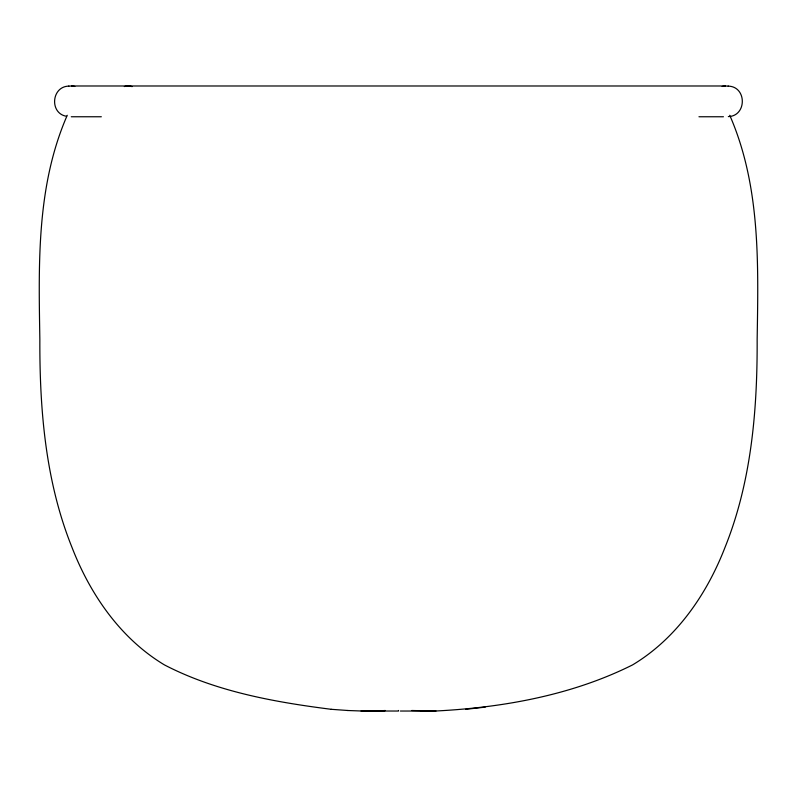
<?xml version="1.0" encoding="UTF-8"?>
<svg xmlns="http://www.w3.org/2000/svg" width="797" height="797" viewBox="0 0 797 797"><rect width="100%" height="100%" fill="white"/><g stroke="black" fill="none" stroke-linecap="round" stroke-linejoin="round"><path stroke-width="1.2" d="M67.247 115.286C36.333 186.09 38.664 263.996 39.85 339.492C39.591 409.807 45.499 481.617 72.009 547.439C90.26 594.492 120.536 638.556 164.441 664.907C215.768 691.567 274.367 702.087 331.263 709.31M420.836 710.974L435.82 711.004C503.037 707.577 572.007 695.193 632.559 664.907C676.464 638.556 706.74 594.492 724.991 547.439C751.501 481.617 757.409 409.807 757.15 339.492C758.336 263.996 760.667 186.09 729.753 115.286M722.162 86.445L725.33 85.986L71.67 85.986L74.838 86.445M728.328 116.601C746.998 116.063 746.988 86.494 728.189 86.116M465.737 709.31L485.204 707.138M377.21 710.944L385.25 710.496M68.691 86.116L72.148 85.986M331.183 709.3L347.93 710.506M400.343 711.034L434.385 711.014L411.75 710.496M361.051 711.004L362.127 710.994M374.71 710.974L384.732 710.934M362.615 711.014L381.723 710.934M362.615 710.994L398.5 711.034L398.5 710.456M68.811 86.116C51.347 86.415 49.275 113.503 66.559 116.292M71.282 116.76L101.329 116.76M698.959 116.76L723.437 116.76M376.164 711.034L362.127 711.014M435.272 710.994L435.949 711.004M361.728 711.014L347.751 710.506M724.852 85.986L728.309 86.116M124.342 86.544A15.412 13.798 90 0 1 132.113 86.614"/></g></svg>
